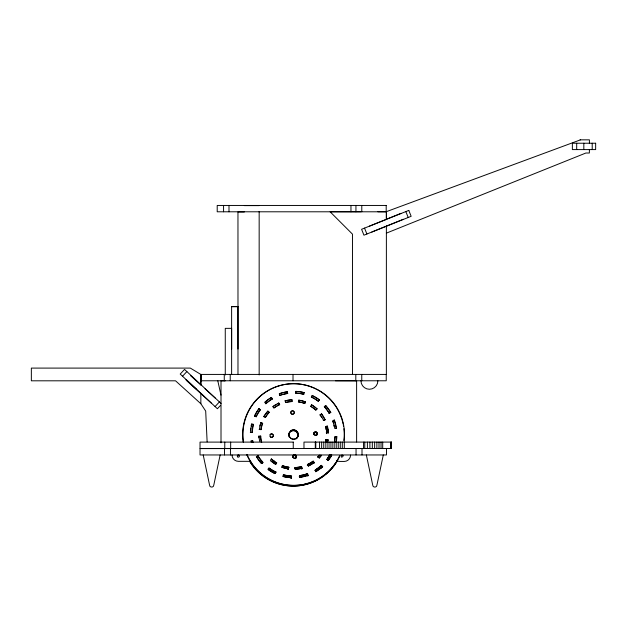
<?xml version="1.0" encoding="UTF-8"?>
<svg xmlns="http://www.w3.org/2000/svg" width="627" height="627" viewBox="0 0 627 627"><rect width="100%" height="100%" fill="white"/><g stroke="black" fill="none" stroke-linecap="round" stroke-linejoin="round"><path stroke-width="0.94" d="M190.428 375.542L200.852 384.994L200.852 374.452L190.342 368.096L31.35 368.096L31.35 380.808L175.544 380.808L200.852 403.733L205.695 411.077L207.129 441.87M225.265 374.993L225.265 328.352L231.622 328.352L231.622 349.043M589.396 149.587L589.364 153.019L585.884 153.019L386.381 233.134M290.991 478.37L291.077 476.677A41.531 41.484 -90 0 1 283.036 475.47L283.333 475.47A41.531 41.484 -90 0 0 291.375 476.677L291.289 478.37M291.234 477.711L291.32 476.018A41.531 41.484 -90 0 1 283.279 474.811L283.576 474.811A41.531 41.484 -90 0 0 291.618 476.018L291.234 477.711A43.224 43.177 -90 0 1 282.863 476.457M295.85 393.074L295.63 391.381A43.224 43.177 -90 0 1 304.001 392.643L303.586 394.281A41.531 41.484 -90 0 0 295.544 393.074L295.85 393.074A41.531 41.484 -90 0 1 303.891 394.281M288.028 469.568L288.585 467.891L288.334 469.568M288.271 468.91L288.828 467.233L288.271 468.91A34.744 34.712 -90 0 1 281.68 467.24M298.64 401.86L298.891 400.183A34.744 34.712 -90 0 1 305.49 401.852L304.612 403.451A33.051 33.019 -90 0 0 298.334 401.86L298.64 401.86A33.051 33.019 -90 0 1 304.91 403.451M220.155 454.959L213.799 485.047C213.901 487.767 209.457 487.767 209.559 485.047L203.203 454.959M383.301 454.959L376.945 485.047C377.046 487.767 372.603 487.767 372.704 485.047L366.348 454.959M303.586 394.281L304.001 392.643M283.576 474.811L283.161 476.457A43.224 43.177 -90 0 0 291.531 477.711M304.612 403.451L305.49 401.852M288.828 467.233A33.051 33.019 -90 0 1 282.55 465.649L281.978 467.24A34.744 34.712 -90 0 0 288.577 468.91M274.9 473.589L275.927 472.053L274.9 473.589A43.224 43.177 -90 0 1 268.215 469.631M311.541 397.04L312.262 395.512A43.224 43.177 -90 0 1 319.519 399.877L318.202 401.241A41.531 41.484 -90 0 0 311.235 397.04L311.541 397.04A41.531 41.484 -90 0 1 318.508 401.241M276.703 462.867A33.051 33.019 -90 0 1 271.515 458.995L270.378 460.249A34.744 34.712 -90 0 0 275.833 464.317L276.703 462.867L275.535 464.317A34.744 34.712 -90 0 1 271.366 461.362M311.635 404.776L310.757 406.233A33.051 33.019 -90 0 1 315.953 410.097L317.09 408.843A34.744 34.712 -90 0 0 311.635 404.776L311.329 404.776A34.744 34.712 -90 0 1 316.792 408.843L317.09 408.843M318.202 401.241L319.519 399.877M310.459 406.233A33.051 33.019 -90 0 1 315.647 410.097L316.792 408.843M182.535 376.231L186.87 371.584M215.077 406.578L219.411 401.931M220.5 405.426L217.404 408.741L180.215 374.06L184.55 369.413L221.057 403.459M258.708 460.226A43.224 43.177 -90 0 0 261.388 463.51L262.948 462.381A41.531 41.484 -90 0 1 258.112 455.829L256.357 456.699A43.224 43.177 -90 0 0 257.101 457.898M324.222 406.719L325.774 405.583A43.224 43.177 -90 0 1 330.805 412.394L329.05 413.264A41.531 41.484 -90 0 0 328.336 412.111M261.388 463.51L262.948 462.381M325.774 405.583L324.52 406.719A41.531 41.484 -90 0 1 329.355 413.264M319.989 414.909L321.651 413.898A34.744 34.712 -90 0 1 325.139 419.753L323.603 420.474A33.051 33.019 -90 0 0 320.287 414.909L319.989 414.909A33.051 33.019 -90 0 1 321.784 417.606M320.287 414.909L321.651 413.898M329.05 413.264L330.805 412.394M256.357 456.699L258.112 455.829M323.305 420.474L325.139 419.753M341.746 455.108C339.301 459.528 345.399 455.625 342.295 455.108M400.919 213.392L386.381 219.231L386.381 211.652L580.492 139.837M369.452 226.143L386.365 219.364L386.365 211.769L377.893 211.769M371.811 232.037L403.286 219.285M334.41 420.066L332.812 420.631A41.531 41.484 -90 0 1 334.779 428.531L336.448 428.288A43.224 43.177 -90 0 0 334.41 420.066L334.113 420.066A43.224 43.177 -90 0 1 336.15 428.288L336.448 428.288M325.476 426.579L327.419 426.172A34.744 34.712 -90 0 1 328.399 432.904L326.714 432.991A33.051 33.019 -90 0 0 325.774 426.579L327.419 426.172M325.531 427.238L327.169 426.83A34.744 34.712 -90 0 1 328.039 431.862M253.034 442.576A41.531 41.484 -90 0 1 252.689 440.562L251.012 440.812A43.224 43.177 -90 0 0 251.239 442.207M258.88 437.889A34.744 34.712 -90 0 1 258.763 436.188L260.754 436.11A33.051 33.019 -90 0 0 261.694 442.521M580.1 139.837L589.404 139.837L589.404 143.23M244.334 205.617L259.163 205.617M360.94 211.769L330.092 211.769L352.468 234.137L352.468 374.421M244.334 211.973L237.962 211.973L237.994 349.043M231.622 374.468L231.622 306.611L237.978 306.611L237.978 374.468M231.622 306.65L237.978 306.65M200.836 380.777L386.24 380.777L386.24 374.421M225.265 380.824L221.01 380.824L221.01 442.811M279.634 393.591A43.224 43.177 -90 0 1 287.174 391.781L287.722 393.458A41.531 41.484 -90 0 0 279.83 395.425L279.532 395.425A41.531 41.484 -90 0 1 287.425 393.458L287.722 393.458M312.262 395.512L311.964 395.512A43.224 43.177 -90 0 1 319.214 399.877M270.104 398.176A43.224 43.177 -90 0 1 271.303 397.432L272.471 398.89A41.531 41.484 -90 0 0 265.934 403.725L265.636 403.725A41.531 41.484 -90 0 1 272.173 398.89L272.471 398.89M291.798 399.838L292.174 401.531A33.051 33.019 -90 0 0 285.771 402.471L285.066 400.825A34.744 34.712 -90 0 1 291.798 399.838L291.876 401.531A33.051 33.019 -90 0 0 285.473 402.471M285.066 400.825L285.363 400.825A34.744 34.712 -90 0 1 292.096 399.838M277.126 403.874A34.744 34.712 -90 0 1 278.654 403.106L279.673 404.642A33.051 33.019 -90 0 0 274.117 407.965L273.106 406.602A34.744 34.712 -90 0 1 278.952 403.106M275.645 404.713A34.744 34.712 -90 0 0 272.808 406.602L273.811 407.965A33.051 33.019 -90 0 1 279.376 404.642L279.673 404.642M260.464 409.744L258.802 408.733L260.464 409.744A41.531 41.484 -90 0 0 256.271 416.72L254.437 415.991A43.224 43.177 -90 0 1 258.387 409.306M265.448 417.504L263.693 416.626A34.744 34.712 -90 0 1 267.76 411.163L269.312 412.307A33.051 33.019 -90 0 0 265.448 417.504L265.143 417.504A33.051 33.019 -90 0 1 269.014 412.307L269.312 412.307M254.437 415.991L256.271 416.72M262.666 423.35L260.777 422.778L262.666 423.35A33.051 33.019 -90 0 0 261.083 429.636L260.785 429.636A33.051 33.019 -90 0 1 262.368 423.35M253.512 424.385L253.214 424.385A41.531 41.484 -90 0 0 252.007 432.434L252.305 432.434A41.531 41.484 -90 0 1 253.512 424.385L251.568 423.97A43.224 43.177 -90 0 0 251.106 426.039M327.169 426.83L326.871 426.83A34.744 34.712 -90 0 1 327.733 431.862M328.399 432.904L328.101 432.904A34.744 34.712 -90 0 0 327.114 426.172M258.763 436.188L259.061 436.188A34.744 34.712 -90 0 0 259.68 441.259M260.754 436.11L260.456 436.11A33.051 33.019 -90 0 0 261.388 442.521M336.197 442.364A43.224 43.177 -90 0 0 336.848 436.753L336.55 436.753A43.224 43.177 -90 0 1 335.892 442.364M325.805 441.055A33.051 33.019 -90 0 0 326.079 439.456L326.385 439.456A33.051 33.019 -90 0 1 325.742 442.638M327.764 441.392A34.744 34.712 -90 0 0 328.054 439.707L327.756 439.707A34.744 34.712 -90 0 1 327.459 441.392M327.811 440.366L325.836 440.115L327.811 440.366A34.744 34.712 -90 0 1 327.513 442.051M252.689 440.562L252.391 440.562A41.531 41.484 -90 0 0 252.736 442.576M391.311 442.09L303.977 442.09L303.977 448.462L391.311 448.462M318.916 455.563A33.051 33.019 -90 0 1 317.85 456.793L319.409 457.929A34.744 34.712 -90 0 0 321.573 455.296M317.85 456.793L319.409 457.929M271.515 458.995L271.217 458.995A33.051 33.019 -90 0 0 276.405 462.867M326.706 459.348L328.36 460.359A43.224 43.177 -90 0 0 331.769 454.99M250.855 461.331L238.385 461.331A6.356 6.356 0 0 1 232.029 454.975M259.484 461.331L262.36 461.331M270.997 461.331L272.91 461.331A6.356 6.356 0 0 0 274.555 461.119M307.246 465.109A33.051 33.019 -90 0 0 312.802 461.793L314.111 463.157M314.056 462.499L313.351 461.135A33.051 33.019 -90 0 1 307.794 464.45L307.489 464.45A33.051 33.019 -90 0 0 313.053 461.135L314.056 462.499A34.744 34.712 -90 0 1 308.21 465.986L308.515 465.986A34.744 34.712 -90 0 0 314.354 462.499M316.416 469.121A41.531 41.484 -90 0 0 321.228 465.367L322.67 466.629A43.224 43.177 -90 0 1 315.859 471.661L315.561 471.661A43.224 43.177 -90 0 0 322.364 466.629L322.67 466.629M282.55 465.649L282.252 465.649A33.051 33.019 -90 0 0 288.53 467.233M315.028 470.516A41.531 41.484 -90 0 0 320.985 466.026L322.121 467.287A43.224 43.177 -90 0 1 321.055 468.22M301.391 466.621L302.104 468.267A34.744 34.712 -90 0 1 295.372 469.255L294.988 467.562A33.051 33.019 -90 0 0 301.391 466.621L302.104 468.267M294.745 468.22A33.051 33.019 -90 0 0 301.148 467.28L301.861 468.925M294.988 467.562L295.293 467.562A33.051 33.019 -90 0 0 301.697 466.621M299.197 476.293A41.531 41.484 -90 0 0 307.089 474.333L307.959 475.932M299.69 477.312A43.224 43.177 -90 0 0 307.904 475.274L307.638 473.675A41.531 41.484 -90 0 1 299.745 475.634L299.988 477.312A43.224 43.177 -90 0 0 308.202 475.274M335.421 380.777L356.614 380.824L356.614 441.972M250.314 432.348L252.305 432.434M336.848 436.753L334.857 436.666A41.531 41.484 -90 0 1 334.552 440.044M259.108 429.385L261.083 429.636M326.079 439.456L328.054 439.707M328.36 460.359L327.004 459.348A41.531 41.484 -90 0 0 329.951 454.787M205.045 388.795L215.539 398.317M186.164 380.244L211.268 403.02M267.76 411.163L269.014 412.307M186.086 379.523L196.69 389.422M200.225 392.721L203.767 396.021M265.934 403.725L264.798 402.471A43.224 43.177 -90 0 1 271.609 397.432M321.228 465.367L322.364 466.629M320.985 466.026L322.121 467.287M312.802 461.793L313.813 463.157M315.859 471.661L314.989 470.203A41.531 41.484 -90 0 0 321.533 465.367M271.303 397.432L272.173 398.89M307.794 464.45L308.515 465.986M278.654 403.106L279.376 404.642M405.841 211.581L408.201 217.483M364.53 228.11L366.889 234.012M279.83 395.425L279.266 393.827A43.224 43.177 -90 0 1 287.479 391.781M307.904 475.274L307.332 473.675A41.531 41.484 -90 0 1 303.437 474.851M307.089 474.333L307.653 475.932M285.363 400.825L285.771 402.471M301.148 467.28L301.556 468.925M217.796 380.808L220.986 395.128M299.745 475.634L299.988 477.312M287.174 391.781L287.425 393.458M295.293 467.562L295.372 469.255M592.209 143.23L592.209 149.587M583.831 143.23L583.831 149.587M576.691 143.23L576.691 149.587M391.24 442.09L391.201 448.462L200.029 448.603L200.029 454.959L386.475 454.959L386.475 448.603M391.123 442.09L391.115 448.517M391.021 442.09L390.942 448.517M386.381 226.081L386.365 374.421L200.836 374.421L200.852 384.994M382.705 442.09L382.705 448.462M381.036 442.09L381.036 448.462M379.006 442.09L379.006 448.462M376.882 442.09L376.882 448.462M374.648 442.09L374.648 448.462M372.32 442.09L372.32 448.462M369.899 442.09L369.899 448.462M367.383 442.09L367.383 448.462M364.773 442.09L364.773 448.462M363.558 442.09L363.558 448.462M362.006 448.603L362.006 454.959M361.787 205.452L361.787 211.793M361.763 374.421L361.763 380.777M356.05 448.603L356.05 454.959M355.94 205.452L355.94 211.793M355.807 374.421L355.807 380.777M350.963 205.452L350.963 211.793M344.294 442.09L344.294 448.462M342.287 442.09L342.287 448.462M340.273 442.09L340.273 448.462M338.243 442.09L338.243 448.462M336.205 442.09L336.205 448.462M334.152 442.09L334.152 448.462M333.525 421.838L333.525 423.774M332.083 442.09L332.083 448.462M330.014 442.09L330.014 448.462M327.929 442.09L327.929 448.462M325.844 442.09L325.844 448.462M323.751 442.09L323.751 448.462M321.659 442.09L321.659 448.462M319.558 442.09L319.558 448.462M315.749 442.09L315.749 448.462M315.577 442.09L315.577 448.462M315.295 442.09L315.295 448.462M293.013 374.421L293.013 380.777M259.163 211.487L259.163 374.946M230.665 442.106L230.665 448.462M230.454 448.603L230.454 454.959M230.219 374.421L230.219 380.777M228.996 205.452L228.996 211.793M224.772 442.106L224.772 448.462M224.497 448.603L224.497 454.959M224.262 374.421L224.262 380.777M223.565 205.452L223.565 211.793M201.291 374.421L201.291 380.777M200.852 393.56L200.852 403.741M377.893 380.777A8.472 8.472 0 0 1 369.413 389.257A8.472 8.472 0 0 1 360.94 380.777M292.833 457.287A1.693 1.693 0 0 1 294.902 455.563A1.693 1.693 0 0 1 296.022 458.008M295.772 458.368A1.693 1.693 0 0 1 295.427 458.651M337.475 460.633A50.85 50.795 -90 0 1 250.353 462.06M330.037 454.849A41.531 41.484 -90 0 1 327.161 459.458M321.29 466.026A41.531 41.484 -90 0 1 315.326 470.516M307.387 474.333A41.531 41.484 -90 0 1 299.494 476.293M262.697 463.039A41.531 41.484 -90 0 1 261.373 461.488M289.172 436.995A4.679 4.671 -90 0 1 294.094 430.569A4.679 4.671 -90 0 1 297.198 438.054M313.821 433.79A1.693 1.693 0 0 1 316.267 432.669A1.693 1.693 0 0 1 316.713 435.318M313.853 434.668A1.693 1.693 0 0 1 313.782 434.229M326.353 432.027A33.051 33.019 -90 0 1 326.463 433.649M326.134 440.115A33.051 33.019 -90 0 1 325.86 441.714M319.966 454.943A33.051 33.019 -90 0 1 317.913 457.451M313.108 461.793A33.051 33.019 -90 0 1 307.551 465.109M301.446 467.28A33.051 33.019 -90 0 1 295.043 468.22M288.585 467.891A33.051 33.019 -90 0 1 282.307 466.308L282.009 466.308A33.051 33.019 -90 0 0 288.279 467.891M276.46 463.525A33.051 33.019 -90 0 1 273.772 461.715M331.526 455.657A43.224 43.177 -90 0 1 330.476 457.498M335.876 462.757A50.85 50.795 -90 0 1 333.486 466.159M332.976 466.817A50.85 50.795 -90 0 1 326.048 473.981M324.112 475.548A50.85 50.795 -90 0 1 322.772 476.536M322.098 477.022A50.85 50.795 -90 0 1 250.055 462.06M329.731 454.849A41.531 41.484 -90 0 1 327.631 458.345M262.399 463.039A41.531 41.484 -90 0 1 261.075 461.488M291.398 430.882A4.679 4.671 -90 0 1 296.03 438.916M289.478 432.356A4.679 4.671 -90 0 1 290.34 431.494M292.535 457.287A1.693 1.693 0 0 1 293.867 455.563A1.693 1.693 0 0 1 295.795 456.574A1.693 1.693 0 0 1 295.129 458.651M313.931 433.014A1.693 1.693 0 0 1 316.322 432.928A1.693 1.693 0 0 1 316.416 435.318M276.162 463.525A33.051 33.019 -90 0 1 273.474 461.715M327.513 440.366A34.744 34.712 -90 0 1 327.216 442.051M331.228 455.657A43.224 43.177 -90 0 1 328.234 460.445M295.145 454.904A1.693 1.693 0 0 1 296.109 457.592A1.693 1.693 0 0 1 293.264 457.334A1.693 1.693 0 0 1 294.706 454.865M243.488 442.011A50.85 50.795 -90 0 1 293.318 383.7A50.85 50.795 -90 0 1 344.09 441.181M339.999 455.531A50.85 50.795 -90 0 1 247.132 454.771M295.936 391.381A43.224 43.177 -90 0 1 304.299 392.643M275.198 473.589A43.224 43.177 -90 0 1 267.948 469.215L268.959 467.86A41.531 41.484 -90 0 0 275.927 472.053M261.686 463.51A43.224 43.177 -90 0 1 256.662 456.699M250.612 432.348A43.224 43.177 -90 0 1 251.874 423.97M254.742 415.991A43.224 43.177 -90 0 1 259.1 408.733M335.163 436.666A41.531 41.484 -90 0 1 334.528 442.059M259.406 429.385A34.744 34.712 -90 0 1 261.075 422.778M263.998 416.626A34.744 34.712 -90 0 1 268.058 411.163M319.214 455.563A33.051 33.019 -90 0 1 318.155 456.793M243.19 442.011A50.85 50.795 -90 0 1 315.898 388.944M316.635 389.312A50.85 50.795 -90 0 1 320.256 391.366M320.953 391.812A50.85 50.795 -90 0 1 336.119 406.994M336.566 407.691A50.85 50.795 -90 0 1 337.42 409.125M337.828 409.846A50.85 50.795 -90 0 1 338.611 411.312M338.988 412.057A50.85 50.795 -90 0 1 341.793 418.993M342.036 419.784A50.85 50.795 -90 0 1 342.491 421.383M342.703 422.19A50.85 50.795 -90 0 1 343.079 423.813M343.251 424.628A50.85 50.795 -90 0 1 343.549 426.266M343.894 428.735A50.85 50.795 -90 0 1 343.894 440.358M339.348 456.284A50.85 50.795 -90 0 1 337.828 459.246M337.42 459.975A50.85 50.795 -90 0 1 336.566 461.401M336.119 462.099A50.85 50.795 -90 0 1 316.643 479.78M315.898 480.157A50.85 50.795 -90 0 1 304.158 484.248M303.343 484.42A50.85 50.795 -90 0 1 246.826 454.771M325.476 405.583A43.224 43.177 -90 0 1 330.507 412.394M331.471 454.99A43.224 43.177 -90 0 1 328.062 460.359M258.293 459.654A43.224 43.177 -90 0 1 257.485 458.494M250.471 430.232A43.224 43.177 -90 0 1 250.737 428.123M265.025 402.001A43.224 43.177 -90 0 1 269.516 398.568M324.668 407.229A41.531 41.484 -90 0 1 327.968 411.539M332.733 421.273A41.531 41.484 -90 0 1 333.149 422.567M333.846 425.192A41.531 41.484 -90 0 1 334.128 426.525M328.971 455.962A41.531 41.484 -90 0 1 327.106 458.799M302.778 475.007A41.531 41.484 -90 0 1 300.114 475.532M275.629 472.053A41.531 41.484 -90 0 1 269.21 468.259M262.642 462.381A41.531 41.484 -90 0 1 257.815 455.829M255.965 416.72A41.531 41.484 -90 0 1 260.158 409.744M290.591 430.835A4.679 4.671 -90 0 1 296.877 431.384A4.679 4.671 -90 0 1 296.877 437.709A4.679 4.671 -90 0 1 290.591 438.257M289.721 437.395A4.679 4.671 -90 0 1 289.118 432.755M294.847 454.904A1.693 1.693 0 0 1 296.124 456.934A1.693 1.693 0 0 1 294.094 458.212A1.693 1.693 0 0 1 292.817 456.182M293.224 455.406A1.693 1.693 0 0 1 294.408 454.865M269.947 434.801A1.693 1.693 0 0 1 272.486 434.252A1.693 1.693 0 0 1 272.588 436.839A1.693 1.693 0 0 1 270.01 436.494M291.147 411.383A1.693 1.693 0 0 1 293.546 411.296A1.693 1.693 0 0 1 293.64 413.687A1.693 1.693 0 0 1 291.241 413.781M290.959 413.444A1.693 1.693 0 0 1 290.897 411.751M314.519 432.074A1.693 1.693 0 0 1 316.925 432.732A1.693 1.693 0 0 1 316.063 435.075A1.693 1.693 0 0 1 313.798 434.009M313.766 433.132A1.693 1.693 0 0 1 314.174 432.356M298.593 400.183A34.744 34.712 -90 0 1 305.184 401.852M321.345 413.898A34.744 34.712 -90 0 1 324.833 419.753M321.275 455.296A34.744 34.712 -90 0 1 319.104 457.929M301.799 468.267A34.744 34.712 -90 0 1 295.066 469.255M259.782 426.039A34.744 34.712 -90 0 1 260.236 424.401M325.828 428.163A33.051 33.019 -90 0 1 326.103 429.761M350.571 455.108A6.356 6.356 0 0 1 344.215 461.448L339.881 461.425A6.356 6.356 0 0 1 336.707 460.571M408.796 210.406L361.583 229.286L363.942 235.188L411.155 216.307L408.796 210.406M595.65 143.23L572.365 143.23L572.365 149.587L595.65 149.587L595.65 143.23M386.193 205.452L217.208 205.452L217.208 211.793L386.193 211.793L386.193 205.452M293.248 442.106L200.029 442.106L200.029 448.462L293.248 448.462L293.248 442.106M268.717 468.518L268.411 468.518A41.531 41.484 -90 0 0 275.378 472.711L275.684 472.711A41.531 41.484 -90 0 1 268.717 468.518M297.441 437.395A4.679 4.671 -90 0 0 294.345 429.91A4.679 4.671 -90 0 0 289.415 436.337A4.679 4.671 -90 0 0 297.441 437.395M270.598 436.831A1.693 1.693 0 0 0 273.403 435.961A1.693 1.693 0 0 0 271.248 433.97A1.693 1.693 0 0 0 270.598 436.831M291.539 413.781A1.693 1.693 0 0 0 294.345 412.911A1.693 1.693 0 0 0 292.19 410.92A1.693 1.693 0 0 0 291.539 413.781M314.566 434.754A1.693 1.693 0 0 0 317.372 433.884A1.693 1.693 0 0 0 315.216 431.893A1.693 1.693 0 0 0 314.566 434.754M237.852 456.958A1.058 1.058 0 0 0 239.443 456.041A1.058 1.058 0 0 0 237.852 455.116A1.058 1.058 0 0 0 237.852 456.958"/></g></svg>
